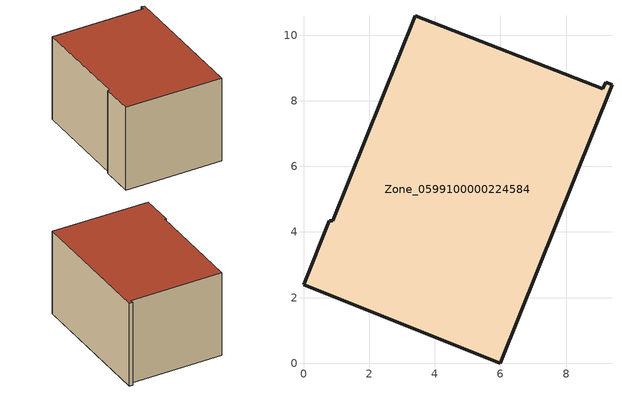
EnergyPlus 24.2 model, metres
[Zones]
Zone_0599100000224584
 floor ground (C_G): 0,2.39 0.78,4.34 0.89,4.34 3.4,10.59 9.12,8.36 9.21,8.56 9.4,8.48 6,0 z0
 wall outside (C_F): 0.89,4.34 0.78,4.34 0,2.39 6,0 9.4,8.48 9.21,8.56 9.12,8.36 3.4,10.59 0.89,4.34 z0:5.71
 roof outside (C_R): 3.4,10.59 0.89,4.34 0.78,4.34 0,2.39 6,0 9.4,8.48 9.21,8.56 9.12,8.36 z5.71
[BUILDING]
Pand.0599100000224584: North Axis=0; Terrain=City; Loads Convergence Tolerance Value=0.04; Temperature Convergence Tolerance Value=0.4; Solar Distribution=FullExterior; Maximum Number of Warmup Days=25; Minimum Number of Warmup Days=1
[Site:Location]
Rotterdam.The.Hague.AP_ZH_NLD Design_Conditions: Latitude=51.96; Longitude=4.45; Time Zone=1; Elevation=-4.5
[SITE:GROUNDTEMPERATURE:BUILDINGSURFACE]
18, 18, 18, 18, 18, 18, 18, 18, 18, 18, 18, 18
[MATERIAL] Thermal Absorptance=0.9; Solar Absorptance=0.7; Visible Absorptance=0.7
Name | Roughness | Thickness | Conductivity | Density | Specific Heat
G.TI.1975-1991 | MediumSmooth | 0.15 | 0.288461 | 540 | 1210
F.TI.1975-1991 | Rough | 0.3 | 0.230769 | 1920 | 840
R.TI.1975-1991 | MediumRough | 0.2 | 0.153846 | 1500 | 1000
[CONSTRUCTION]
C_G: G.TI.1975-1991
C_F: F.TI.1975-1991
C_R: R.TI.1975-1991
[ZONE]
Zone_0599100000224584: Type=1; Multiplier=1; Ceiling Height=Autocalculate; Volume=Autocalculate; Floor Area=autocalculate; Part of Total Floor Area=Yes
[ZONEINFILTRATION:DESIGNFLOWRATE]
Infil_Zone_0599100000224584: Zone or ZoneList or Space or SpaceList=Zone_0599100000224584; Schedule=AlwaysOn; Design Flow Rate Calculation Method=Flow/Area; Flow Rate per Floor Area=0.003; Constant Term Coefficient=1; Temperature Term Coefficient=0; Velocity Term Coefficient=0; Velocity Squared Term Coefficient=0
[HVACTEMPLATE:ZONE:IDEALLOADSAIRSYSTEM]
Zone_0599100000224584: Maximum Heating Supply Air Temperature=50; Minimum Cooling Supply Air Temperature=13; Maximum Heating Supply Air Humidity Ratio=0.0156; Minimum Cooling Supply Air Humidity Ratio=0.0077; Heating Limit=NoLimit; Cooling Limit=NoLimit; Dehumidification Control Type=ConstantSensibleHeatRatio; Cooling Sensible Heat Ratio=0.7; Dehumidification Setpoint=60; Humidification Control Type=None; Humidification Setpoint=30; Outdoor Air Method=None; Outdoor Air Flow Rate per Person=0.00944; Outdoor Air Flow Rate per Zone Floor Area=0; Outdoor Air Flow Rate per Zone=0; Demand Controlled Ventilation Type=None; Outdoor Air Economizer Type=NoEconomizer; Heat Recovery Type=None; Sensible Heat Recovery Effectiveness=0.7; Latent Heat Recovery Effectiveness=0.65
[ZONECONTROL:THERMOSTAT]
ThermostatControl_Zone_0599100000224584: Zone or ZoneList=Zone_0599100000224584; Control Type Schedule=DualSetpointControlType; Control 1=Thermostat_Zone_0599100000224584; Temperature Difference Between Cutout And Setpoint=0
[THERMOSTATSETPOINT:DUALSETPOINT]
Thermostat_Zone_0599100000224584: Heating Setpoint Temperature Schedule=HeatingSetpoint_Zone_0599100000224584; Cooling Setpoint Temperature Schedule=CoolingSetpoint_Zone_0599100000224584
[SCHEDULE:COMPACT]
HeatingSetpoint_Zone_0599100000224584: Through: 12/31, For: AllDays, Until: 24:00, 21
CoolingSetpoint_Zone_0599100000224584: Through: 12/31, For: AllDays, Until: 24:00, 24
DualSetpointControlType: Through: 12/31, For: AllDays, Until: 24:00, 4
AlwaysOn: Through: 12/31, For: AllDays, Until: 24:00, 1
